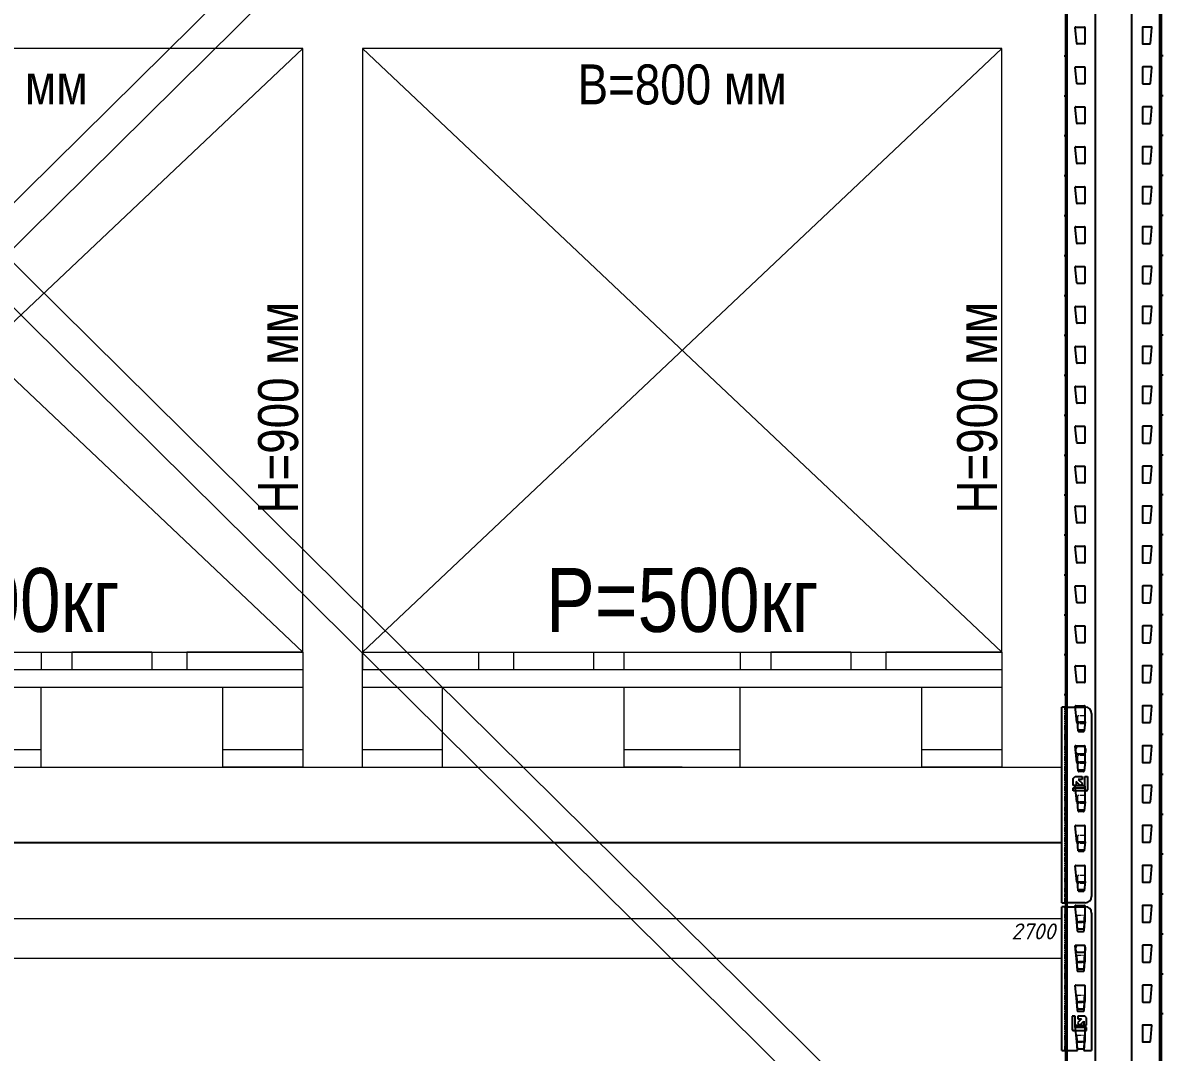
# Model space of a CAD drawing. Header units: millimetres. Extents: x 2140 to 223837, y 2113 to 170313.
# Drawn here: x 221506 to 222934, y 117347 to 118636 of the extents above; entities that cross this region are included whole.
import ezdxf

# ---------------------------------------------------------------- set-up
doc = ezdxf.new("R2010")
doc.units = ezdxf.units.MM
doc.linetypes.add('PHANTOM', pattern=[12.7, 6.35, -1.27, 1.27, -1.27, 1.27, -1.27])
for name, color, linetype, lineweight in [('1.Балка', 5, 'Continuous', 0), ('20.Груз', 7, 'Continuous', 0), ('25.Размера', 7, 'Continuous', 0), ('37.Паллеты', 32, 'Continuous', 0), ('52.Труба СВЖ', 7, 'Continuous', 0), ('7.Поддон', 32, 'Continuous', 0)]:
    doc.layers.add(name, color=color, linetype=linetype, lineweight=lineweight)
doc.layers.add('2.Стойка', color=7, linetype='Continuous')
doc.styles.add('Arial Narrow', font='ARIALN.TTF')
doc.styles.add('GOST', font='isocpeur.ttf')
doc.styles.add('Курсив', font='isocpeui.ttf')
doc.dimstyles.new('80', dxfattribs={"dimtxt": 80, "dimasz": 80, "dimexe": 0.18, "dimexo": 0, "dimgap": 20, "dimtad": 1, "dimdec": 0, "dimzin": 0, "dimdsep": 46, "dimtxsty": 'Курсив', "dimcen": 0.09, "dimadec": 0, "dimazin": 0, "dimtfac": 1, "dimtdec": 0, "dimtofl": 0, "dimtmove": 0, "dimatfit": 3, "dimfxl": 0.18, "dimtolj": 1, "dimtzin": 0, "dimarcsym": 0})
doc.dimstyles.new('blok40', dxfattribs={"dimtxt": 40, "dimasz": 80, "dimexe": 0.18, "dimexo": 0, "dimgap": 5, "dimtad": 1, "dimtoh": 1, "dimdec": 0, "dimzin": 0, "dimdsep": 46, "dimtxsty": 'GOST', "dimblk": 'NONE', "dimcen": 0.09, "dimse1": 1, "dimse2": 1, "dimsd1": 1, "dimsd2": 1, "dimadec": 0, "dimazin": 0, "dimtfac": 1, "dimtdec": 0, "dimtofl": 0, "dimtmove": 0, "dimatfit": 2, "dimldrblk": 'NONE', "dimfxl": 0.18, "dimtolj": 1, "dimtzin": 0, "dimarcsym": 0})
doc.dimstyles.new('Рзм блок', dxfattribs={"dimtxt": 40, "dimasz": 80, "dimexe": 0.18, "dimexo": 0, "dimgap": 5, "dimtad": 1, "dimtoh": 1, "dimdec": 0, "dimzin": 0, "dimdsep": 46, "dimtxsty": 'Курсив', "dimblk": 'NONE', "dimcen": 0.09, "dimse1": 1, "dimse2": 1, "dimsd1": 1, "dimsd2": 1, "dimadec": 0, "dimazin": 0, "dimtfac": 1, "dimtdec": 0, "dimtofl": 0, "dimtmove": 0, "dimatfit": 2, "dimldrblk": 'NONE', "dimfxl": 0.18, "dimtolj": 1, "dimtzin": 0, "dimarcsym": 0})

# ---------------------------------------------------------------- blocks, each defined once
blk = doc.blocks.new('*U494')
at = {"layer": '2.Стойка', "color": 0, "linetype": 'ByBlock'}
for p, q in [((-120, 0), (-120, 12200)), ((-118, 0), (-118, 12200)), ((-82.7, 0), (-82.7, 12200)), ((-37.3, 0), (-37.3, 12200)), ((-2, 0), (-2, 12200)), ((0, 0), (0, 12200)), ((-106.1, 8880.5), (-108, 8900.5)), ((-107.5, 8901), (-96.5, 8901)), ((-96, 8900.5), (-96, 8880.5)), ((-24, 8900.5), (-24, 8880.5)), ((-12.5, 8901), (-23.5, 8901)), ((-13.9, 8880.5), (-12, 8900.5)), ((-96.5, 8880), (-105.6, 8880)), ((-23.5, 8880), (-14.4, 8880)), ((-122, 8865), (-118, 8865)), ((-120, 8870.5), (-118, 8870.5)), ((0, 8870.5), (-2, 8870.5)), ((2, 8865), (-2, 8865)), ((-120, 8859.5), (-118, 8859.5)), ((-106.1, 8830.5), (-108, 8850.5)), ((-107.5, 8851), (-96.5, 8851)), ((-96, 8850.5), (-96, 8830.5)), ((-24, 8850.5), (-24, 8830.5)), ((-12.5, 8851), (-23.5, 8851)), ((-13.9, 8830.5), (-12, 8850.5)), ((0, 8859.5), (-2, 8859.5)), ((-96.5, 8830), (-105.6, 8830)), ((-23.5, 8830), (-14.4, 8830)), ((-122, 8815), (-118, 8815)), ((-120, 8820.5), (-118, 8820.5)), ((-120, 8809.5), (-118, 8809.5)), ((0, 8820.5), (-2, 8820.5)), ((2, 8815), (-2, 8815)), ((0, 8809.5), (-2, 8809.5)), ((-106.1, 8780.5), (-108, 8800.5)), ((-107.5, 8801), (-96.5, 8801)), ((-96, 8800.5), (-96, 8780.5)), ((-24, 8800.5), (-24, 8780.5)), ((-12.5, 8801), (-23.5, 8801)), ((-13.9, 8780.5), (-12, 8800.5)), ((-96.5, 8780), (-105.6, 8780)), ((-23.5, 8780), (-14.4, 8780)), ((-122, 8765), (-118, 8765)), ((-120, 8770.5), (-118, 8770.5)), ((0, 8770.5), (-2, 8770.5)), ((2, 8765), (-2, 8765)), ((-120, 8759.5), (-118, 8759.5)), ((-106.1, 8730.5), (-108, 8750.5)), ((-107.5, 8751), (-96.5, 8751)), ((-96, 8750.5), (-96, 8730.5)), ((-24, 8750.5), (-24, 8730.5)), ((-12.5, 8751), (-23.5, 8751)), ((-13.9, 8730.5), (-12, 8750.5)), ((0, 8759.5), (-2, 8759.5)), ((-96.5, 8730), (-105.6, 8730)), ((-23.5, 8730), (-14.4, 8730)), ((-122, 8715), (-118, 8715)), ((-120, 8720.5), (-118, 8720.5)), ((-120, 8709.5), (-118, 8709.5)), ((0, 8720.5), (-2, 8720.5)), ((2, 8715), (-2, 8715)), ((0, 8709.5), (-2, 8709.5)), ((-106.1, 8680.5), (-108, 8700.5)), ((-107.5, 8701), (-96.5, 8701)), ((-96, 8700.5), (-96, 8680.5)), ((-24, 8700.5), (-24, 8680.5)), ((-12.5, 8701), (-23.5, 8701)), ((-13.9, 8680.5), (-12, 8700.5)), ((-96.5, 8680), (-105.6, 8680)), ((-23.5, 8680), (-14.4, 8680)), ((-122, 8665), (-118, 8665)), ((-120, 8670.5), (-118, 8670.5)), ((0, 8670.5), (-2, 8670.5)), ((2, 8665), (-2, 8665)), ((-120, 8659.5), (-118, 8659.5)), ((-106.1, 8630.5), (-108, 8650.5)), ((-107.5, 8651), (-96.5, 8651)), ((-96, 8650.5), (-96, 8630.5)), ((-24, 8650.5), (-24, 8630.5)), ((-12.5, 8651), (-23.5, 8651)), ((-13.9, 8630.5), (-12, 8650.5)), ((0, 8659.5), (-2, 8659.5)), ((-96.5, 8630), (-105.6, 8630)), ((-23.5, 8630), (-14.4, 8630)), ((-122, 8615), (-118, 8615)), ((-120, 8620.5), (-118, 8620.5)), ((-120, 8609.5), (-118, 8609.5)), ((0, 8620.5), (-2, 8620.5)), ((2, 8615), (-2, 8615)), ((0, 8609.5), (-2, 8609.5)), ((-106.1, 8580.5), (-108, 8600.5)), ((-107.5, 8601), (-96.5, 8601)), ((-96, 8600.5), (-96, 8580.5)), ((-24, 8600.5), (-24, 8580.5)), ((-12.5, 8601), (-23.5, 8601)), ((-13.9, 8580.5), (-12, 8600.5)), ((-96.5, 8580), (-105.6, 8580)), ((-23.5, 8580), (-14.4, 8580)), ((-122, 8565), (-118, 8565)), ((-120, 8570.5), (-118, 8570.5)), ((0, 8570.5), (-2, 8570.5)), ((2, 8565), (-2, 8565)), ((-120, 8559.5), (-118, 8559.5)), ((-106.1, 8530.5), (-108, 8550.5)), ((-107.5, 8551), (-96.5, 8551)), ((-96, 8550.5), (-96, 8530.5)), ((-24, 8550.5), (-24, 8530.5)), ((-12.5, 8551), (-23.5, 8551)), ((-13.9, 8530.5), (-12, 8550.5)), ((0, 8559.5), (-2, 8559.5)), ((-96.5, 8530), (-105.6, 8530)), ((-23.5, 8530), (-14.4, 8530)), ((-122, 8515), (-118, 8515)), ((-120, 8520.5), (-118, 8520.5)), ((-120, 8509.5), (-118, 8509.5)), ((0, 8520.5), (-2, 8520.5)), ((2, 8515), (-2, 8515)), ((0, 8509.5), (-2, 8509.5)), ((-106.1, 8480.5), (-108, 8500.5)), ((-107.5, 8501), (-96.5, 8501)), ((-96, 8500.5), (-96, 8480.5)), ((-24, 8500.5), (-24, 8480.5)), ((-12.5, 8501), (-23.5, 8501)), ((-13.9, 8480.5), (-12, 8500.5)), ((-96.5, 8480), (-105.6, 8480)), ((-23.5, 8480), (-14.4, 8480)), ((-122, 8465), (-118, 8465)), ((-120, 8470.5), (-118, 8470.5)), ((0, 8470.5), (-2, 8470.5)), ((2, 8465), (-2, 8465)), ((-120, 8459.5), (-118, 8459.5)), ((-106.1, 8430.5), (-108, 8450.5)), ((-107.5, 8451), (-96.5, 8451)), ((-96, 8450.5), (-96, 8430.5)), ((-24, 8450.5), (-24, 8430.5)), ((-12.5, 8451), (-23.5, 8451)), ((-13.9, 8430.5), (-12, 8450.5)), ((0, 8459.5), (-2, 8459.5)), ((-96.5, 8430), (-105.6, 8430)), ((-23.5, 8430), (-14.4, 8430)), ((-122, 8415), (-118, 8415)), ((-120, 8420.5), (-118, 8420.5)), ((-120, 8409.5), (-118, 8409.5)), ((0, 8420.5), (-2, 8420.5)), ((2, 8415), (-2, 8415)), ((0, 8409.5), (-2, 8409.5)), ((-106.1, 8380.5), (-108, 8400.5)), ((-107.5, 8401), (-96.5, 8401)), ((-96, 8400.5), (-96, 8380.5)), ((-24, 8400.5), (-24, 8380.5)), ((-12.5, 8401), (-23.5, 8401)), ((-13.9, 8380.5), (-12, 8400.5)), ((-96.5, 8380), (-105.6, 8380)), ((-23.5, 8380), (-14.4, 8380)), ((-122, 8365), (-118, 8365)), ((-120, 8370.5), (-118, 8370.5)), ((0, 8370.5), (-2, 8370.5)), ((2, 8365), (-2, 8365)), ((-120, 8359.5), (-118, 8359.5)), ((-106.1, 8330.5), (-108, 8350.5)), ((-107.5, 8351), (-96.5, 8351)), ((-96, 8350.5), (-96, 8330.5)), ((-24, 8350.5), (-24, 8330.5)), ((-12.5, 8351), (-23.5, 8351)), ((-13.9, 8330.5), (-12, 8350.5)), ((0, 8359.5), (-2, 8359.5)), ((-96.5, 8330), (-105.6, 8330)), ((-23.5, 8330), (-14.4, 8330)), ((-122, 8315), (-118, 8315)), ((-120, 8320.5), (-118, 8320.5)), ((-120, 8309.5), (-118, 8309.5)), ((0, 8320.5), (-2, 8320.5)), ((2, 8315), (-2, 8315)), ((0, 8309.5), (-2, 8309.5)), ((-106.1, 8280.5), (-108, 8300.5)), ((-107.5, 8301), (-96.5, 8301)), ((-96, 8300.5), (-96, 8280.5)), ((-24, 8300.5), (-24, 8280.5)), ((-12.5, 8301), (-23.5, 8301)), ((-13.9, 8280.5), (-12, 8300.5)), ((-96.5, 8280), (-105.6, 8280)), ((-23.5, 8280), (-14.4, 8280)), ((-122, 8265), (-118, 8265)), ((-120, 8270.5), (-118, 8270.5)), ((0, 8270.5), (-2, 8270.5)), ((2, 8265), (-2, 8265)), ((-120, 8259.5), (-118, 8259.5)), ((-106.1, 8230.5), (-108, 8250.5)), ((-107.5, 8251), (-96.5, 8251)), ((-96, 8250.5), (-96, 8230.5)), ((-24, 8250.5), (-24, 8230.5)), ((-12.5, 8251), (-23.5, 8251)), ((-13.9, 8230.5), (-12, 8250.5)), ((0, 8259.5), (-2, 8259.5)), ((-96.5, 8230), (-105.6, 8230)), ((-23.5, 8230), (-14.4, 8230)), ((-122, 8215), (-118, 8215)), ((-120, 8220.5), (-118, 8220.5)), ((-120, 8209.5), (-118, 8209.5)), ((0, 8220.5), (-2, 8220.5)), ((2, 8215), (-2, 8215)), ((0, 8209.5), (-2, 8209.5)), ((-106.1, 8180.5), (-108, 8200.5)), ((-107.5, 8201), (-96.5, 8201)), ((-96, 8200.5), (-96, 8180.5)), ((-24, 8200.5), (-24, 8180.5)), ((-12.5, 8201), (-23.5, 8201)), ((-13.9, 8180.5), (-12, 8200.5)), ((-96.5, 8180), (-105.6, 8180)), ((-23.5, 8180), (-14.4, 8180)), ((-122, 8165), (-118, 8165)), ((-120, 8170.5), (-118, 8170.5)), ((0, 8170.5), (-2, 8170.5)), ((2, 8165), (-2, 8165)), ((-120, 8159.5), (-118, 8159.5)), ((-107.5, 8151), (-96.5, 8151)), ((-96, 8150.5), (-96, 8130.5)), ((-24, 8150.5), (-24, 8130.5)), ((-12.5, 8151), (-23.5, 8151)), ((0, 8159.5), (-2, 8159.5)), ((-106.1, 8130.5), (-108, 8150.5)), ((-13.9, 8130.5), (-12, 8150.5)), ((-96.5, 8130), (-105.6, 8130)), ((-23.5, 8130), (-14.4, 8130)), ((-122, 8115), (-118, 8115)), ((-120, 8120.5), (-118, 8120.5)), ((-120, 8109.5), (-118, 8109.5)), ((0, 8120.5), (-2, 8120.5)), ((2, 8115), (-2, 8115)), ((0, 8109.5), (-2, 8109.5)), ((-106.1, 8080.5), (-108, 8100.5)), ((-107.5, 8101), (-96.5, 8101)), ((-96, 8100.5), (-96, 8080.5)), ((-24, 8100.5), (-24, 8080.5)), ((-12.5, 8101), (-23.5, 8101)), ((-13.9, 8080.5), (-12, 8100.5)), ((-96.5, 8080), (-105.6, 8080)), ((-23.5, 8080), (-14.4, 8080)), ((-122, 8065), (-118, 8065)), ((-120, 8070.5), (-118, 8070.5)), ((0, 8070.5), (-2, 8070.5)), ((2, 8065), (-2, 8065)), ((-120, 8059.5), (-118, 8059.5)), ((-107.5, 8051), (-96.5, 8051)), ((-12.5, 8051), (-23.5, 8051)), ((0, 8059.5), (-2, 8059.5)), ((-106.1, 8030.5), (-108, 8050.5)), ((-96, 8050.5), (-96, 8030.5)), ((-24, 8050.5), (-24, 8030.5)), ((-13.9, 8030.5), (-12, 8050.5)), ((-96.5, 8030), (-105.6, 8030)), ((-23.5, 8030), (-14.4, 8030)), ((-122, 8015), (-118, 8015)), ((-120, 8020.5), (-118, 8020.5)), ((-120, 8009.5), (-118, 8009.5)), ((0, 8020.5), (-2, 8020.5)), ((2, 8015), (-2, 8015)), ((0, 8009.5), (-2, 8009.5)), ((-106.1, 7980.5), (-108, 8000.5)), ((-107.5, 8001), (-96.5, 8001)), ((-96, 8000.5), (-96, 7980.5)), ((-24, 8000.5), (-24, 7980.5)), ((-12.5, 8001), (-23.5, 8001)), ((-13.9, 7980.5), (-12, 8000.5)), ((-96.5, 7980), (-105.6, 7980)), ((-23.5, 7980), (-14.4, 7980)), ((-122, 7965), (-118, 7965)), ((-120, 7970.5), (-118, 7970.5)), ((0, 7970.5), (-2, 7970.5)), ((2, 7965), (-2, 7965)), ((-120, 7959.5), (-118, 7959.5)), ((-107.5, 7951), (-96.5, 7951)), ((-12.5, 7951), (-23.5, 7951)), ((0, 7959.5), (-2, 7959.5)), ((-106.1, 7930.5), (-108, 7950.5)), ((-96, 7950.5), (-96, 7930.5)), ((-24, 7950.5), (-24, 7930.5)), ((-13.9, 7930.5), (-12, 7950.5)), ((-96.5, 7930), (-105.6, 7930)), ((-23.5, 7930), (-14.4, 7930)), ((-122, 7915), (-118, 7915)), ((-120, 7920.5), (-118, 7920.5)), ((-120, 7909.5), (-118, 7909.5)), ((0, 7920.5), (-2, 7920.5)), ((2, 7915), (-2, 7915)), ((0, 7909.5), (-2, 7909.5)), ((-106.1, 7880.5), (-108, 7900.5)), ((-107.5, 7901), (-96.5, 7901)), ((-96, 7900.5), (-96, 7880.5)), ((-24, 7900.5), (-24, 7880.5)), ((-12.5, 7901), (-23.5, 7901)), ((-13.9, 7880.5), (-12, 7900.5)), ((-96.5, 7880), (-105.6, 7880)), ((-23.5, 7880), (-14.4, 7880)), ((-120, 7870.5), (-118, 7870.5)), ((0, 7870.5), (-2, 7870.5)), ((-122, 7865), (-118, 7865)), ((-120, 7859.5), (-118, 7859.5)), ((-107.5, 7851), (-96.5, 7851)), ((-12.5, 7851), (-23.5, 7851)), ((2, 7865), (-2, 7865)), ((0, 7859.5), (-2, 7859.5)), ((-106.1, 7830.5), (-108, 7850.5)), ((-96, 7850.5), (-96, 7830.5)), ((-24, 7850.5), (-24, 7830.5)), ((-13.9, 7830.5), (-12, 7850.5)), ((-96.5, 7830), (-105.6, 7830)), ((-23.5, 7830), (-14.4, 7830)), ((-122, 7815), (-118, 7815)), ((-120, 7820.5), (-118, 7820.5)), ((-120, 7809.5), (-118, 7809.5)), ((0, 7820.5), (-2, 7820.5)), ((2, 7815), (-2, 7815)), ((0, 7809.5), (-2, 7809.5)), ((-106.1, 7780.5), (-108, 7800.5)), ((-107.5, 7801), (-96.5, 7801)), ((-96, 7800.5), (-96, 7780.5)), ((-24, 7800.5), (-24, 7780.5)), ((-12.5, 7801), (-23.5, 7801)), ((-13.9, 7780.5), (-12, 7800.5)), ((-96.5, 7780), (-105.6, 7780)), ((-23.5, 7780), (-14.4, 7780)), ((-120, 7770.5), (-118, 7770.5)), ((0, 7770.5), (-2, 7770.5)), ((-122, 7765), (-118, 7765)), ((-120, 7759.5), (-118, 7759.5)), ((-107.5, 7751), (-96.5, 7751)), ((-12.5, 7751), (-23.5, 7751)), ((2, 7765), (-2, 7765)), ((0, 7759.5), (-2, 7759.5)), ((-106.1, 7730.5), (-108, 7750.5)), ((-96, 7750.5), (-96, 7730.5)), ((-24, 7750.5), (-24, 7730.5)), ((-13.9, 7730.5), (-12, 7750.5)), ((-96.5, 7730), (-105.6, 7730)), ((-23.5, 7730), (-14.4, 7730)), ((-122, 7715), (-118, 7715)), ((-120, 7720.5), (-118, 7720.5)), ((-120, 7709.5), (-118, 7709.5)), ((0, 7720.5), (-2, 7720.5)), ((2, 7715), (-2, 7715)), ((0, 7709.5), (-2, 7709.5)), ((-106.1, 7680.5), (-108, 7700.5)), ((-107.5, 7701), (-96.5, 7701)), ((-96, 7700.5), (-96, 7680.5)), ((-24, 7700.5), (-24, 7680.5)), ((-12.5, 7701), (-23.5, 7701)), ((-13.9, 7680.5), (-12, 7700.5)), ((-96.5, 7680), (-105.6, 7680)), ((-23.5, 7680), (-14.4, 7680)), ((-120, 7670.5), (-118, 7670.5)), ((0, 7670.5), (-2, 7670.5)), ((-122, 7665), (-118, 7665)), ((-120, 7659.5), (-118, 7659.5)), ((-107.5, 7651), (-96.5, 7651)), ((-12.5, 7651), (-23.5, 7651)), ((2, 7665), (-2, 7665)), ((0, 7659.5), (-2, 7659.5)), ((-106.1, 7630.5), (-108, 7650.5)), ((-96, 7650.5), (-96, 7630.5)), ((-24, 7650.5), (-24, 7630.5)), ((-13.9, 7630.5), (-12, 7650.5)), ((-96.5, 7630), (-105.6, 7630)), ((-23.5, 7630), (-14.4, 7630)), ((-120, 7620.5), (-118, 7620.5)), ((0, 7620.5), (-2, 7620.5))]:
    blk.add_line(p, q, dxfattribs=at)
for centre, start, end in [((-107.5, 8900.5), 90, 185.4403), ((-96.5, 8900.5), 0, 90), ((-23.5, 8900.5), 90, 180), ((-12.5, 8900.5), 354.5597, 90), ((-105.6, 8880.5), 185.4403, 270), ((-96.5, 8880.5), 270, 0), ((-23.5, 8880.5), 180, 270), ((-14.4, 8880.5), 270, 354.5597), ((-107.5, 8850.5), 90, 185.4403), ((-96.5, 8850.5), 0, 90), ((-23.5, 8850.5), 90, 180), ((-12.5, 8850.5), 354.5597, 90), ((-105.6, 8830.5), 185.4403, 270), ((-96.5, 8830.5), 270, 0), ((-23.5, 8830.5), 180, 270), ((-14.4, 8830.5), 270, 354.5597), ((-107.5, 8800.5), 90, 185.4403), ((-96.5, 8800.5), 0, 90), ((-23.5, 8800.5), 90, 180), ((-12.5, 8800.5), 354.5597, 90), ((-105.6, 8780.5), 185.4403, 270), ((-96.5, 8780.5), 270, 0), ((-23.5, 8780.5), 180, 270), ((-14.4, 8780.5), 270, 354.5597), ((-107.5, 8750.5), 90, 185.4403), ((-96.5, 8750.5), 0, 90), ((-23.5, 8750.5), 90, 180), ((-12.5, 8750.5), 354.5597, 90), ((-105.6, 8730.5), 185.4403, 270), ((-96.5, 8730.5), 270, 0), ((-23.5, 8730.5), 180, 270), ((-14.4, 8730.5), 270, 354.5597), ((-107.5, 8700.5), 90, 185.4403), ((-96.5, 8700.5), 0, 90), ((-23.5, 8700.5), 90, 180), ((-12.5, 8700.5), 354.5597, 90), ((-105.6, 8680.5), 185.4403, 270), ((-96.5, 8680.5), 270, 0), ((-23.5, 8680.5), 180, 270), ((-14.4, 8680.5), 270, 354.5597), ((-107.5, 8650.5), 90, 185.4403), ((-96.5, 8650.5), 0, 90), ((-23.5, 8650.5), 90, 180), ((-12.5, 8650.5), 354.5597, 90), ((-105.6, 8630.5), 185.4403, 270), ((-96.5, 8630.5), 270, 0), ((-23.5, 8630.5), 180, 270), ((-14.4, 8630.5), 270, 354.5597), ((-107.5, 8600.5), 90, 185.4403), ((-96.5, 8600.5), 0, 90), ((-23.5, 8600.5), 90, 180), ((-12.5, 8600.5), 354.5597, 90), ((-105.6, 8580.5), 185.4403, 270), ((-96.5, 8580.5), 270, 0), ((-23.5, 8580.5), 180, 270), ((-14.4, 8580.5), 270, 354.5597), ((-107.5, 8550.5), 90, 185.4403), ((-96.5, 8550.5), 0, 90), ((-23.5, 8550.5), 90, 180), ((-12.5, 8550.5), 354.5597, 90), ((-105.6, 8530.5), 185.4403, 270), ((-96.5, 8530.5), 270, 0), ((-23.5, 8530.5), 180, 270), ((-14.4, 8530.5), 270, 354.5597), ((-107.5, 8500.5), 90, 185.4403), ((-96.5, 8500.5), 0, 90), ((-23.5, 8500.5), 90, 180), ((-12.5, 8500.5), 354.5597, 90), ((-105.6, 8480.5), 185.4403, 270), ((-96.5, 8480.5), 270, 0), ((-23.5, 8480.5), 180, 270), ((-14.4, 8480.5), 270, 354.5597), ((-107.5, 8450.5), 90, 185.4403), ((-96.5, 8450.5), 0, 90), ((-23.5, 8450.5), 90, 180), ((-12.5, 8450.5), 354.5597, 90), ((-105.6, 8430.5), 185.4403, 270), ((-96.5, 8430.5), 270, 0), ((-23.5, 8430.5), 180, 270), ((-14.4, 8430.5), 270, 354.5597), ((-107.5, 8400.5), 90, 185.4403), ((-96.5, 8400.5), 0, 90), ((-23.5, 8400.5), 90, 180), ((-12.5, 8400.5), 354.5597, 90), ((-105.6, 8380.5), 185.4403, 270), ((-96.5, 8380.5), 270, 0), ((-23.5, 8380.5), 180, 270), ((-14.4, 8380.5), 270, 354.5597), ((-107.5, 8350.5), 90, 185.4403), ((-96.5, 8350.5), 0, 90), ((-23.5, 8350.5), 90, 180), ((-12.5, 8350.5), 354.5597, 90), ((-105.6, 8330.5), 185.4403, 270), ((-96.5, 8330.5), 270, 0), ((-23.5, 8330.5), 180, 270), ((-14.4, 8330.5), 270, 354.5597), ((-107.5, 8300.5), 90, 185.4403), ((-96.5, 8300.5), 0, 90), ((-23.5, 8300.5), 90, 180), ((-12.5, 8300.5), 354.5597, 90), ((-105.6, 8280.5), 185.4403, 270), ((-96.5, 8280.5), 270, 0), ((-23.5, 8280.5), 180, 270), ((-14.4, 8280.5), 270, 354.5597), ((-107.5, 8250.5), 90, 185.4403), ((-96.5, 8250.5), 0, 90), ((-23.5, 8250.5), 90, 180), ((-12.5, 8250.5), 354.5597, 90), ((-105.6, 8230.5), 185.4403, 270), ((-96.5, 8230.5), 270, 0), ((-23.5, 8230.5), 180, 270), ((-14.4, 8230.5), 270, 354.5597), ((-107.5, 8200.5), 90, 185.4403), ((-96.5, 8200.5), 0, 90), ((-23.5, 8200.5), 90, 180), ((-12.5, 8200.5), 354.5597, 90), ((-105.6, 8180.5), 185.4403, 270), ((-96.5, 8180.5), 270, 0), ((-23.5, 8180.5), 180, 270), ((-14.4, 8180.5), 270, 354.5597), ((-107.5, 8150.5), 90, 185.4403), ((-96.5, 8150.5), 0, 90), ((-23.5, 8150.5), 90, 180), ((-12.5, 8150.5), 354.5597, 90), ((-105.6, 8130.5), 185.4403, 270), ((-96.5, 8130.5), 270, 0), ((-23.5, 8130.5), 180, 270), ((-14.4, 8130.5), 270, 354.5597), ((-107.5, 8100.5), 90, 185.4403), ((-96.5, 8100.5), 0, 90), ((-23.5, 8100.5), 90, 180), ((-12.5, 8100.5), 354.5597, 90), ((-105.6, 8080.5), 185.4403, 270), ((-96.5, 8080.5), 270, 0), ((-23.5, 8080.5), 180, 270), ((-14.4, 8080.5), 270, 354.5597), ((-107.5, 8050.5), 90, 185.4403), ((-96.5, 8050.5), 0, 90), ((-23.5, 8050.5), 90, 180), ((-12.5, 8050.5), 354.5597, 90), ((-105.6, 8030.5), 185.4403, 270), ((-96.5, 8030.5), 270, 0), ((-23.5, 8030.5), 180, 270), ((-14.4, 8030.5), 270, 354.5597), ((-107.5, 8000.5), 90, 185.4403), ((-96.5, 8000.5), 0, 90), ((-23.5, 8000.5), 90, 180), ((-12.5, 8000.5), 354.5597, 90), ((-105.6, 7980.5), 185.4403, 270), ((-96.5, 7980.5), 270, 0), ((-23.5, 7980.5), 180, 270), ((-14.4, 7980.5), 270, 354.5597), ((-107.5, 7950.5), 90, 185.4403), ((-96.5, 7950.5), 0, 90), ((-23.5, 7950.5), 90, 180), ((-12.5, 7950.5), 354.5597, 90), ((-105.6, 7930.5), 185.4403, 270), ((-96.5, 7930.5), 270, 0), ((-23.5, 7930.5), 180, 270), ((-14.4, 7930.5), 270, 354.5597), ((-107.5, 7900.5), 90, 185.4403), ((-96.5, 7900.5), 0, 90), ((-23.5, 7900.5), 90, 180), ((-12.5, 7900.5), 354.5597, 90), ((-105.6, 7880.5), 185.4403, 270), ((-96.5, 7880.5), 270, 0), ((-23.5, 7880.5), 180, 270), ((-14.4, 7880.5), 270, 354.5597), ((-107.5, 7850.5), 90, 185.4403), ((-96.5, 7850.5), 0, 90), ((-23.5, 7850.5), 90, 180), ((-12.5, 7850.5), 354.5597, 90), ((-105.6, 7830.5), 185.4403, 270), ((-96.5, 7830.5), 270, 0), ((-23.5, 7830.5), 180, 270), ((-14.4, 7830.5), 270, 354.5597), ((-107.5, 7800.5), 90, 185.4403), ((-96.5, 7800.5), 0, 90), ((-23.5, 7800.5), 90, 180), ((-12.5, 7800.5), 354.5597, 90), ((-105.6, 7780.5), 185.4403, 270), ((-96.5, 7780.5), 270, 0), ((-23.5, 7780.5), 180, 270), ((-14.4, 7780.5), 270, 354.5597), ((-107.5, 7750.5), 90, 185.4403), ((-96.5, 7750.5), 0, 90), ((-23.5, 7750.5), 90, 180), ((-12.5, 7750.5), 354.5597, 90), ((-105.6, 7730.5), 185.4403, 270), ((-96.5, 7730.5), 270, 0), ((-23.5, 7730.5), 180, 270), ((-14.4, 7730.5), 270, 354.5597), ((-107.5, 7700.5), 90, 185.4403), ((-96.5, 7700.5), 0, 90), ((-23.5, 7700.5), 90, 180), ((-12.5, 7700.5), 354.5597, 90), ((-105.6, 7680.5), 185.4403, 270), ((-96.5, 7680.5), 270, 0), ((-23.5, 7680.5), 180, 270), ((-14.4, 7680.5), 270, 354.5597), ((-107.5, 7650.5), 90, 185.4403), ((-96.5, 7650.5), 0, 90), ((-23.5, 7650.5), 90, 180), ((-12.5, 7650.5), 354.5597, 90), ((-105.6, 7630.5), 185.4403, 270), ((-96.5, 7630.5), 270, 0), ((-23.5, 7630.5), 180, 270), ((-14.4, 7630.5), 270, 354.5597)]:
    blk.add_arc(centre, 0.5, start, end, dxfattribs=at)
blk = doc.blocks.new('*D774')
at = {"layer": 'Defpoints', "color": 0, "linetype": 'ByBlock', "transparency": 16777216}
for p in [(5, 19.3), (2705, 19.3), (2705, -11.8)]:
    blk.add_point(p, dxfattribs=at)
at = {"layer": 'Defpoints', "color": 0, "linetype": 'ByBlock', "transparency": 16777216, "insert": (2669.4, 3.4), "char_height": 20, "attachment_point": 5, "style": 'Курсив'}
blk.add_mtext('\\A1;2700', dxfattribs=at)
blk = doc.blocks.new('_None')
blk = doc.blocks.new('*U1726')
at = {"layer": '1.Балка', "color": 0, "linetype": 'Continuous', "lineweight": 25}
for p, q in [((2705, -210.7), (2705, 34.3)), ((2712.5, 34.3), (2705, 34.3)), ((2712.5, 34.3), (2734.5, 34.3)), ((2724.6, 15.8), (2724.6, 23.6)), ((2725.6, 4.4), (2724.6, 15.8)), ((2734.2, 15.8), (2733.2, 4.4)), ((2734.2, 15.8), (2734.2, 23.6)), ((2742.5, 26.3), (2742.5, -202.7)), ((2732.4, 5.3), (2726.4, 5.3)), ((2732.2, 3.5), (2726.6, 3.5)), ((2724.6, -34.2), (2724.6, -26.4)), ((2724.9, -14.7), (2732.5, -14.7)), ((2732.5, -24.7), (2724.9, -24.7)), ((2734.2, -34.2), (2734.2, -26.4)), ((2725.6, -45.6), (2724.6, -34.2)), ((2734.2, -34.2), (2733.2, -45.6)), ((2719.5, -54.9), (2721.8, -52.7)), ((2719.5, -63.9), (2719.5, -54.9)), ((2721.8, -52.7), (2730.8, -52.7)), ((2725.8, -56.2), (2730.9, -61.2)), ((2730.8, -56.2), (2725.8, -56.2)), ((2732.4, -44.7), (2726.4, -44.7)), ((2732.2, -46.5), (2726.6, -46.5)), ((2730.8, -52.7), (2730.8, -56.2)), ((2733.8, -66.9), (2733.8, -52.7)), ((2733.8, -52.7), (2737.5, -52.7)), ((2737.5, -52.7), (2737.5, -69.2)), ((2723, -63.9), (2719.5, -63.9)), ((2719.5, -70.7), (2719.5, -66.9)), ((2719.5, -66.9), (2733.8, -66.9)), ((2736, -70.7), (2719.5, -70.7)), ((2728, -64), (2723, -59)), ((2723, -59), (2723, -63.9)), ((2730.9, -61.2), (2728, -64)), ((2724.6, -84.2), (2724.6, -76.4)), ((2725.6, -95.6), (2724.6, -84.2)), ((2734.2, -84.2), (2733.2, -95.6)), ((2734.2, -84.2), (2734.2, -76.4)), ((2732.4, -94.7), (2726.4, -94.7)), ((2732.2, -96.5), (2726.6, -96.5)), ((2724.6, -134.2), (2724.6, -126.4)), ((2734.2, -134.2), (2734.2, -126.4)), ((2705, -135.7), (5, -135.7)), ((2725.6, -145.6), (2724.6, -134.2)), ((2734.2, -134.2), (2733.2, -145.6)), ((2732.4, -144.7), (2726.4, -144.7)), ((2732.2, -146.5), (2726.6, -146.5)), ((2724.6, -184.2), (2724.6, -176.4)), ((2725.6, -195.6), (2724.6, -184.2)), ((2734.2, -184.2), (2733.2, -195.6)), ((2734.2, -184.2), (2734.2, -176.4)), ((2732.4, -194.7), (2726.4, -194.7)), ((2732.2, -196.5), (2726.6, -196.5)), ((2705, -210.7), (2712.5, -210.7)), ((2734.5, -210.7), (2712.5, -210.7))]:
    blk.add_line(p, q, dxfattribs=at)
at = {"layer": '1.Балка', "color": 0, "linetype": 'PHANTOM', "lineweight": 18}
for p, q in [((2709, -210.7), (2709, 34.3)), ((2734.2, 23.6), (2724.6, 23.6)), ((2734.2, 15.7), (2724.6, 15.7)), ((2734.1, 14.7), (2724.7, 14.7)), ((2734, 13.5), (2724.8, 13.5)), ((2734.2, -26.4), (2724.6, -26.4)), ((2734.2, -34.3), (2724.6, -34.3)), ((2734.1, -35.3), (2724.7, -35.3)), ((2734, -36.5), (2724.8, -36.5)), ((2734.2, -76.4), (2724.6, -76.4)), ((2734.2, -84.3), (2724.6, -84.3)), ((2734.1, -85.3), (2724.7, -85.3)), ((2734, -86.5), (2724.8, -86.5)), ((2734.2, -126.4), (2724.6, -126.4)), ((2734.2, -134.3), (2724.6, -134.3)), ((2734.1, -135.3), (2724.7, -135.3)), ((2734, -136.5), (2724.8, -136.5)), ((2734.2, -176.4), (2724.6, -176.4)), ((2734.2, -184.3), (2724.6, -184.3)), ((2734.1, -185.3), (2724.7, -185.3)), ((2734, -186.5), (2724.8, -186.5))]:
    blk.add_line(p, q, dxfattribs=at)
at = {"layer": '1.Балка', "color": 0}
blk.add_line((5, -40.7), (2705, -40.7), dxfattribs=at)
at = {"layer": '1.Балка', "color": 0, "linetype": 'Continuous', "lineweight": 25}
for centre, radius, start, end in [((2734.5, 26.3), 8, 0.0004, 89.9997), ((2726.4, 6.3), 0.99, 185.9117, 270.8038), ((2726.6, 4.5), 1.03, 183.6643, 268.5085), ((2726.6, 4.5), 1, 185.0015, 269.9986), ((2732.2, 4.5), 1.03, 271.4915, 356.3357), ((2732.2, 4.5), 1, 269.9955, 355.0045), ((2732.4, 6.3), 0.99, 269.1962, 354.0883), ((2728.2, -19.7), 6, 123.5568, 236.4432), ((2729.2, -19.7), 6, 303.5568, 56.4432), ((2726.4, -43.7), 0.99, 185.9116, 270.8034), ((2726.6, -45.5), 1.03, 183.6646, 268.5085), ((2726.6, -45.5), 1, 185.0015, 269.9986), ((2732.2, -45.5), 1.03, 271.4915, 356.3354), ((2732.2, -45.5), 1, 269.9955, 355.0045), ((2732.4, -43.7), 0.99, 269.1966, 354.0884), ((2736, -69.2), 1.5, 270, 359.9996), ((2726.4, -93.7), 0.99, 185.9118, 270.8034), ((2726.6, -95.5), 1.03, 183.6645, 268.5084), ((2726.6, -95.5), 1, 185.0015, 269.9986), ((2732.2, -95.5), 1.03, 271.4916, 356.3355), ((2732.2, -95.5), 1, 269.9955, 355.0044), ((2732.4, -93.7), 0.99, 269.1966, 354.0882), ((2726.4, -143.7), 0.99, 185.9119, 270.8034), ((2726.6, -145.5), 1.03, 183.6645, 268.5083), ((2726.6, -145.5), 1, 185.0015, 269.9986), ((2732.2, -145.5), 1.03, 271.4917, 356.3355), ((2732.2, -145.5), 1, 269.9955, 355.0045), ((2732.4, -143.7), 0.99, 269.1966, 354.0881), ((2726.4, -193.7), 0.99, 185.9116, 270.8034), ((2726.6, -195.5), 1.03, 183.6643, 268.5085), ((2726.6, -195.5), 1, 185.0015, 269.9986), ((2732.2, -195.5), 1.03, 271.4915, 356.3357), ((2732.2, -195.5), 1, 269.9955, 355.0045), ((2732.4, -193.7), 0.99, 269.1966, 354.0884), ((2734.5, -202.7), 8, 270.0003, 359.9996)]:
    blk.add_arc(centre, radius, start, end, dxfattribs=at)
blk = doc.blocks.new('*U712')
at = {"layer": '52.Труба СВЖ', "color": 3}
for p, q in [((2830.2, 3195.3), (-28.3, 367.2)), ((-0.2, 3195.3), (2860.4, 365)), ((2832.3, 336.6), (-28.3, 3166.8)), ((-0.2, 338.7), (2858.3, 3166.8))]:
    blk.add_line(p, q, dxfattribs=at)
blk = doc.blocks.new('*D1579')
at = {"layer": 'Defpoints', "color": 0, "linetype": 'ByBlock', "transparency": 16777216}
for p in [(1350, 500, 0), (1350, 0, 0), (1350, 0)]:
    blk.add_point(p, dxfattribs=at)
at = {"layer": '25.Размера', "color": 0, "linetype": 'ByBlock', "transparency": 16777216, "insert": (1350, 208.6), "char_height": 80, "attachment_point": 5, "style": 'Arial Narrow'}
blk.add_mtext('\\A1;Р=500кг', dxfattribs=at)
blk = doc.blocks.new('поддон')
at = {"layer": '7.Поддон', "color": 0, "linetype": 'ByBlock'}
for p, q in [((0, 0), (0, 144)), ((0, 144), (0, 122)), ((0, 144), (145, 144)), ((145, 144), (145, 122)), ((189, 144), (289, 144)), ((189, 144), (189, 122)), ((289, 144), (289, 122)), ((327.5, 122), (327.5, 144)), ((327.5, 144), (472.5, 144)), ((472.5, 144), (472.5, 122)), ((611, 144), (511, 144)), ((511, 144), (511, 122)), ((611, 144), (611, 122)), ((800, 144), (655, 144)), ((655, 144), (655, 122)), ((800, 144), (800, 0)), ((0, 122), (800, 122)), ((0, 100), (800, 100)), ((100, 0), (100, 100)), ((327.5, 0), (327.5, 100)), ((472.5, 0), (472.5, 100)), ((700, 0), (700, 100)), ((0, 22), (100, 22)), ((327.5, 22), (472.5, 22)), ((700, 22), (800, 22)), ((0, 0), (100, 0)), ((400, 0), (327.5, 0)), ((400, 0), (472.5, 0)), ((800, 0), (700, 0))]:
    blk.add_line(p, q, dxfattribs=at)
blk = doc.blocks.new('*D1580')
at = {"layer": 'Defpoints', "color": 0, "linetype": 'ByBlock', "transparency": 16777216}
for p in [(950, 900), (1750, 900), (1750, 900)]:
    blk.add_point(p, dxfattribs=at)
at = {"layer": '25.Размера', "color": 0, "linetype": 'ByBlock', "transparency": 16777216, "insert": (1350, 854.5), "char_height": 50, "attachment_point": 5, "style": 'Arial Narrow'}
blk.add_mtext('\\A1;В=800 мм', dxfattribs=at)
blk = doc.blocks.new('*D1581')
at = {"layer": 'Defpoints', "color": 0, "linetype": 'ByBlock', "transparency": 16777216}
for p in [(1750, 900), (1750, 900), (1750, 0)]:
    blk.add_point(p, dxfattribs=at)
at = {"layer": '25.Размера', "color": 0, "linetype": 'ByBlock', "transparency": 16777216, "insert": (1719.5, 450), "char_height": 50, "attachment_point": 5, "rotation": 90, "style": 'Arial Narrow'}
blk.add_mtext('\\A1;Н=900 мм', dxfattribs=at)
blk = doc.blocks.new('*D1582')
at = {"layer": 'Defpoints', "color": 0, "linetype": 'ByBlock', "transparency": 16777216}
for p in [(2225, 500, 0), (2225, 0, 0), (2225, 0)]:
    blk.add_point(p, dxfattribs=at)
at = {"layer": '25.Размера', "color": 0, "linetype": 'ByBlock', "transparency": 16777216, "insert": (2225, 208.6), "char_height": 80, "attachment_point": 5, "style": 'Arial Narrow'}
blk.add_mtext('\\A1;Р=500кг', dxfattribs=at)
blk = doc.blocks.new('*D1583')
at = {"layer": 'Defpoints', "color": 0, "linetype": 'ByBlock', "transparency": 16777216}
for p in [(1825, 900), (2625, 900), (2625, 900)]:
    blk.add_point(p, dxfattribs=at)
at = {"layer": '25.Размера', "color": 0, "linetype": 'ByBlock', "transparency": 16777216, "insert": (2225, 854.5), "char_height": 50, "attachment_point": 5, "style": 'Arial Narrow'}
blk.add_mtext('\\A1;В=800 мм', dxfattribs=at)
blk = doc.blocks.new('*D1570')
at = {"layer": 'Defpoints', "color": 0, "linetype": 'ByBlock', "transparency": 16777216}
for p in [(2625, 900), (2625, 900), (2625, 0)]:
    blk.add_point(p, dxfattribs=at)
at = {"layer": '25.Размера', "color": 0, "linetype": 'ByBlock', "transparency": 16777216, "insert": (2594.5, 450), "char_height": 50, "attachment_point": 5, "rotation": 90, "style": 'Arial Narrow'}
blk.add_mtext('\\A1;Н=900 мм', dxfattribs=at)
blk = doc.blocks.new('*U771')
at = {"layer": '1.Балка', "color": 0, "linetype": 'Continuous', "lineweight": 25}
for p, q in [((2705, -145.7), (2705, 34.3)), ((2713, 34.3), (2705, 34.3)), ((2713, 34.3), (2734.5, 34.3)), ((2723.6, 23.6), (2723.6, 22.6)), ((2724.6, 4.2), (2723.6, 22.6)), ((2724.7, 4.2), (2724, 16.1)), ((2724.6, 7.2), (2724.1, 14.5)), ((2733.4, 16.1), (2732.7, 4.2)), ((2733.8, 22.6), (2732.8, 4.2)), ((2733.3, 14.5), (2732.8, 7.2)), ((2733.8, 23.6), (2733.8, 22.6)), ((2742.5, 26.3), (2742.5, -145.7)), ((2725.3, 6.5), (2732.1, 6.5)), ((2725.4, 3.5), (2732, 3.5)), ((2724.1, -13.8), (2732.9, -13.8)), ((2723.6, -26.4), (2723.6, -27.4)), ((2724.6, -45.8), (2723.6, -27.4)), ((2732.9, -23), (2724.1, -23)), ((2733.8, -27.4), (2732.8, -45.8)), ((2733.8, -26.4), (2733.8, -27.4)), ((2724.7, -45.8), (2724, -33.9)), ((2724.6, -42.8), (2724.1, -35.5)), ((2733.4, -33.9), (2732.7, -45.8)), ((2733.3, -35.5), (2732.8, -42.8)), ((2725.3, -43.5), (2732.1, -43.5)), ((2725.4, -46.5), (2732, -46.5)), ((2723.6, -76.4), (2723.6, -77.4)), ((2724.6, -95.8), (2723.6, -77.4)), ((2724.7, -95.8), (2724, -83.9)), ((2724.6, -92.8), (2724.1, -85.5)), ((2733.4, -83.9), (2732.7, -95.8)), ((2733.8, -77.4), (2732.8, -95.8)), ((2733.3, -85.5), (2732.8, -92.8)), ((2733.8, -76.4), (2733.8, -77.4)), ((2725.3, -93.5), (2732.1, -93.5)), ((2725.4, -96.5), (2732, -96.5)), ((2722, -102.7), (2718.2, -102.7)), ((2718.2, -102.7), (2718.2, -119.2)), ((2722, -116.9), (2722, -102.7)), ((2729.9, -106.2), (2724.8, -111.2)), ((2724.8, -111.2), (2727.7, -114)), ((2734, -102.7), (2725, -102.7)), ((2725, -102.7), (2725, -106.2)), ((2725, -106.2), (2729.9, -106.2)), ((2727.7, -114), (2732.7, -109)), ((2732.7, -109), (2732.7, -113.9)), ((2732.7, -113.9), (2736.2, -113.9)), ((2736.2, -104.9), (2734, -102.7)), ((2736.2, -113.9), (2736.2, -104.9)), ((2719.7, -120.7), (2736.2, -120.7)), ((2736.2, -116.9), (2722, -116.9)), ((2723.6, -126.4), (2723.6, -127.4)), ((2724.6, -145.7), (2723.6, -127.4)), ((2733.8, -127.4), (2732.8, -145.7)), ((2733.8, -126.4), (2733.8, -127.4)), ((2736.2, -120.7), (2736.2, -116.9)), ((2724.7, -145.7), (2724, -133.9)), ((2724.6, -142.8), (2724.1, -135.5)), ((2733.4, -133.9), (2732.7, -145.7)), ((2733.3, -135.5), (2732.8, -142.8)), ((2705, -145.7), (2713, -145.7)), ((2713, -145.7), (2724.6, -145.7)), ((2724.7, -145.7), (2724.6, -145.7)), ((2725.3, -143.5), (2732.1, -143.5)), ((2732.8, -145.7), (2732.7, -145.7)), ((2732.8, -145.7), (2742.5, -145.7))]:
    blk.add_line(p, q, dxfattribs=at)
at = {"layer": '1.Балка', "color": 0, "linetype": 'PHANTOM', "lineweight": 18}
for p, q in [((2709, -145.7), (2709, 34.3)), ((2723.6, 23.6), (2733.8, 23.6)), ((2733.4, 15.7), (2724, 15.7)), ((2724.1, 14.5), (2733.3, 14.5)), ((2724.6, 4.2), (2724.7, 4.2)), ((2732.7, 4.2), (2732.8, 4.2)), ((2723.6, -26.4), (2733.8, -26.4)), ((2733.4, -34.3), (2724, -34.3)), ((2724.1, -35.5), (2733.3, -35.5)), ((2724.6, -45.8), (2724.7, -45.8)), ((2732.7, -45.8), (2732.8, -45.8)), ((2723.6, -76.4), (2733.8, -76.4)), ((2733.4, -84.3), (2724, -84.3)), ((2724.1, -85.5), (2733.3, -85.5)), ((2724.6, -95.8), (2724.7, -95.8)), ((2732.7, -95.8), (2732.8, -95.8)), ((2723.6, -126.4), (2733.8, -126.4)), ((2733.4, -134.3), (2724, -134.3)), ((2724.1, -135.5), (2733.3, -135.5))]:
    blk.add_line(p, q, dxfattribs=at)
at = {"layer": '1.Балка', "color": 0, "linetype": 'ByBlock'}
for p, q in [((2705, 19.3), (5, 19.3)), ((2705, -30.7), (5, -30.7))]:
    blk.add_line(p, q, dxfattribs=at)
at = {"layer": '1.Балка', "color": 0, "linetype": 'Continuous', "lineweight": 25}
for centre, radius, start, end in [((2734.5, 26.3), 8, 0, 90), ((2728, -18.4), 6, 129.9445, 230.0555), ((2729, -18.4), 6, 309.9445, 50.0555), ((2719.7, -119.2), 1.5, 180, 270)]:
    blk.add_arc(centre, radius, start, end, dxfattribs=at)
for centre, major_axis, ratio, start_param, end_param in [((2723.7, 23.6), (-0.49, 9), 0.014521, 1.677936, 2.551772), ((2723.7, 23.6), (-0.49, 9), 0.014521, 2.551772, 2.634767), ((2724.1, 14), (-0.11, 2), 0.014521, 4.973399, 5.77636), ((2733.3, 14), (0.11, 2), 0.014521, 0.506825, 1.309786), ((2733.7, 23.6), (0.49, 9), 0.014521, 3.731413, 4.605249), ((2733.7, 23.6), (0.49, 9), 0.014521, 3.648418, 3.731413), ((2725.3, 7.2), (0.539, -0.524), 0.996104, 3.968676, 5.485178), ((2725.4, 4.2), (-0.75, 0), 0.999894, 0.054294, 1.570796), ((2725.4, 4.2), (-0.75, 0), 0.999894, 0.054294, 1.570796), ((2732, 4.2), (-0.75, 0), 0.999894, 1.570796, 3.087298), ((2732, 4.2), (-0.75, 0), 0.999894, 1.570796, 3.087298), ((2732.1, 7.2), (0.539, 0.524), 0.996104, 3.9396, 5.456102), ((2723.7, -26.4), (-0.49, 9), 0.014521, 1.677936, 2.551772), ((2733.7, -26.4), (0.49, 9), 0.014521, 3.731413, 4.605249), ((2723.7, -26.4), (-0.49, 9), 0.014521, 2.551772, 2.634767), ((2724.1, -36), (-0.11, 2), 0.014521, 4.973399, 5.77636), ((2733.3, -36), (0.11, 2), 0.014521, 0.506825, 1.309786), ((2733.7, -26.4), (0.49, 9), 0.014521, 3.648418, 3.731413), ((2725.3, -42.8), (0.539, -0.524), 0.996104, 3.968676, 5.485178), ((2725.4, -45.8), (-0.75, 0), 0.999894, 0.054294, 1.570796), ((2725.4, -45.8), (-0.75, 0), 0.999894, 0.054294, 1.570796), ((2732, -45.8), (-0.75, 0), 0.999894, 1.570796, 3.087298), ((2732, -45.8), (-0.75, 0), 0.999894, 1.570796, 3.087298), ((2732.1, -42.8), (0.539, 0.524), 0.996104, 3.9396, 5.456102), ((2723.7, -76.4), (-0.49, 9), 0.014521, 1.677936, 2.551772), ((2723.7, -76.4), (-0.49, 9), 0.014521, 2.551772, 2.634767), ((2724.1, -86), (-0.11, 2), 0.014521, 4.973399, 5.77636), ((2733.3, -86), (0.11, 2), 0.014521, 0.506825, 1.309786), ((2733.7, -76.4), (0.49, 9), 0.014521, 3.731413, 4.605249), ((2733.7, -76.4), (0.49, 9), 0.014521, 3.648418, 3.731413), ((2725.3, -92.8), (0.539, -0.524), 0.996104, 3.968676, 5.485178), ((2725.4, -95.8), (-0.75, 0), 0.999894, 0.054294, 1.570796), ((2725.4, -95.8), (-0.75, 0), 0.999894, 0.054294, 1.570796), ((2732, -95.8), (-0.75, 0), 0.999894, 1.570796, 3.087298), ((2732, -95.8), (-0.75, 0), 0.999894, 1.570796, 3.087298), ((2732.1, -92.8), (0.539, 0.524), 0.996104, 3.9396, 5.456102), ((2723.7, -126.4), (-0.49, 9), 0.014521, 1.677936, 2.551772), ((2733.7, -126.4), (0.49, 9), 0.014521, 3.731413, 4.605249), ((2723.7, -126.4), (-0.49, 9), 0.014521, 2.551772, 2.634767), ((2724.1, -136), (-0.11, 2), 0.014521, 4.973399, 5.77636), ((2733.3, -136), (0.11, 2), 0.014521, 0.506825, 1.309786), ((2733.7, -126.4), (0.49, 9), 0.014521, 3.648418, 3.731413), ((2725.3, -142.8), (0.539, -0.524), 0.996104, 3.968676, 5.485178), ((2732.1, -142.8), (0.539, 0.524), 0.996104, 3.9396, 5.456102)]:
    blk.add_ellipse(centre, major_axis=major_axis, ratio=ratio, start_param=start_param, end_param=end_param, dxfattribs=at)
at = {"layer": 'Defpoints', "color": 0, "linetype": 'ByBlock'}
dim = blk.add_linear_dim(base=(2705, -11.8), p1=(5, 19.3), p2=(2705, 19.3), dimstyle='Рзм блок', override={"dimtxt": 20}, dxfattribs=at)
dim.commit()
dim.dimension.update_dxf_attribs({"geometry": '*D774', "text_midpoint": (2669.4, -11.8), "dimtype": 160})
blk = doc.blocks.new('*U1287')
at = {"layer": '1.Балка', "color": 3, "lineweight": 0}
blk.add_blockref('*U771', (-1355, 78.2), dxfattribs=at)
blk = doc.blocks.new('*U1288')
at = {"color": 0, "linetype": 'ByBlock', "lineweight": -2, "transparency": 16777216}
blk.add_blockref('*U1287', (0, 4000), dxfattribs=at)
blk = doc.blocks.new('*U1569')
at = {"layer": '20.Груз', "color": 0, "linetype": 'ByBlock'}
for p, q in [((950, 144), (1750, 900)), ((950, 900), (1750, 144)), ((1825, 144), (2625, 900)), ((1825, 900), (2625, 144))]:
    blk.add_line(p, q, dxfattribs=at)
for points in [[(950, 144), (1750, 144), (1750, 900), (950, 900)], [(1825, 144), (2625, 144), (2625, 900), (1825, 900)]]:
    blk.add_lwpolyline(points, close=True, dxfattribs=at)
at = {"layer": '7.Поддон', "color": 0, "linetype": 'ByBlock'}
for p in [(950, 0), (1825, 0)]:
    blk.add_blockref('поддон', p, dxfattribs=at)
at = {"layer": '25.Размера', "color": 0, "linetype": 'ByBlock'}
for base, p1, p2, picture, middle in [((1750, 900), (950, 900), (1750, 900), '*D1580', (1350, 854.5)), ((2625, 900), (1825, 900), (2625, 900), '*D1583', (2225, 854.5))]:
    dim = blk.add_linear_dim(base=base, p1=p1, p2=p2, text='В=<> мм', dimstyle='blok40', override={"dimtxt": 50, "dimgap": 20, "dimtad": 4, "dimtxsty": 'Arial Narrow'}, dxfattribs=at)
    dim.commit()
    dim.dimension.update_dxf_attribs({"geometry": picture, "text_midpoint": middle})
for base, p1, p2, picture, middle in [((1750, 900), (1750, 0), (1750, 900), '*D1581', (1719.5, 450)), ((2625, 900), (2625, 0), (2625, 900), '*D1570', (2594.5, 450))]:
    dim = blk.add_linear_dim(base=base, p1=p1, p2=p2, angle=90, text='Н=<> мм', dimstyle='blok40', override={"dimtxt": 50, "dimtxsty": 'Arial Narrow'}, dxfattribs=at)
    dim.commit()
    dim.dimension.update_dxf_attribs({"geometry": picture, "text_midpoint": middle})
for base, p1, p2, picture, middle in [((1350, 0, 0), (1350, 500), (1350, 0), '*D1579', (1350, 208.6, 0)), ((2225, 0, 0), (2225, 500), (2225, 0), '*D1582', (2225, 208.6, 0))]:
    dim = blk.add_linear_dim(base=base, p1=p1, p2=p2, angle=90, text='Р=<>кг', dimstyle='80', override={"dimtih": 1, "dimtxsty": 'Arial Narrow', "dimse1": 1, "dimse2": 1, "dimsd1": 1, "dimsd2": 1, "dimtmove": 2}, dxfattribs=at)
    dim.commit()
    dim.dimension.update_dxf_attribs({"geometry": picture, "text_midpoint": middle, "dimtype": 160})

msp = doc.modelspace()

# ---------------------------------------------------------------- block references
at = {"color": 0}
msp.add_blockref('*U712', (220041.7, 116577.5), dxfattribs=at)
msp.add_blockref('*U1288', (221456.7, 113416.3))
at = {"layer": '1.Балка', "color": 1}
msp.add_blockref('*U1726', (220101.7, 117744.5), dxfattribs=at)
at = {"layer": '2.Стойка', "color": 0}
msp.add_blockref('*U494', (222931.7, 109729.5), dxfattribs=at)
at = {"layer": '37.Паллеты', "color": 244, "lineweight": 0, "true_color": 0x991b1e}
msp.add_blockref('*U1569', (220106.7, 117703.8), dxfattribs=at)

doc.saveas('drawing.dxf')
